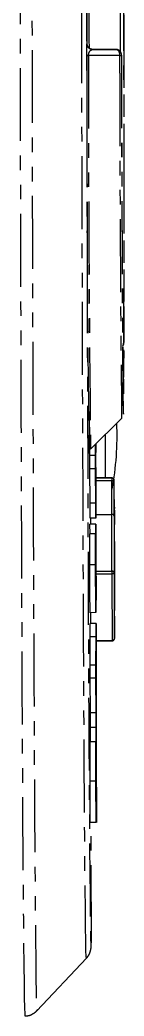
# Model space of a CAD drawing. Header units: millimetres. Extents: x 2301 to 4250, y 838 to 2217.
# Drawn here: x 3533.3 to 3542.4, y 1100.1 to 1186.9 of the extents above; entities that cross this region are included whole.
import ezdxf

# ---------------------------------------------------------------- set-up
doc = ezdxf.new("R2010")
doc.units = ezdxf.units.MM
doc.linetypes.add('PHANTOM', pattern=[12.7, 6.35, -1.27, 1.27, -1.27, 1.27, -1.27])

msp = doc.modelspace()

# ---------------------------------------------------------------- linework, layer by layer
at = {"color": 7, "linetype": 'PHANTOM', "lineweight": 25}
for p, q in [((3539.177, 1184.797), (3539.196, 1184.804)), ((3539.697, 1184.305), (3539.678, 1184.298)), ((3541.694, 1184.307), (3539.697, 1184.305)), ((3541.685, 1184.304), (3541.694, 1184.307)), ((3542.041, 1182.236), (3542.038, 1183.773)), ((3542.194, 1183.808), (3542.185, 1183.804)), ((3542.39, 1161.027), (3542.398, 1158.789)), ((3542.362, 1158.146), (3542.379, 1158.02)), ((3542.387, 1155.782), (3542.379, 1158.02)), ((3539.499, 1149.49), (3542.201, 1152.202)), ((3542.201, 1152.202), (3542.199, 1152.206)), ((3539.416, 1148.944), (3539.437, 1151.415)), ((3539.916, 1148.945), (3539.924, 1149.917)), ((3539.934, 1149.45), (3539.922, 1148.085)), ((3539.939, 1146.459), (3539.934, 1149.45)), ((3539.938, 1149.874), (3539.936, 1149.62)), ((3539.936, 1149.62), (3539.942, 1146.252)), ((3539.946, 1149.938), (3539.947, 1149.228)), ((3539.353, 1149.136), (3539.352, 1149.137)), ((3539.916, 1148.945), (3539.416, 1148.944)), ((3539.418, 1147.799), (3539.416, 1148.944)), ((3539.918, 1147.8), (3539.916, 1148.945)), ((3539.945, 1149.227), (3539.936, 1149.227)), ((3539.947, 1149.228), (3539.945, 1149.227)), ((3539.918, 1147.8), (3539.418, 1147.799)), ((3539.448, 1144.791), (3539.418, 1147.799)), ((3539.948, 1144.792), (3539.918, 1147.8)), ((3539.922, 1148.085), (3539.939, 1146.459)), ((3541.351, 1146.999), (3539.94, 1146.996)), ((3539.94, 1146.993), (3541.35, 1146.995)), ((3541.35, 1146.742), (3539.941, 1146.739)), ((3541.35, 1146.995), (3541.351, 1146.999)), ((3539.95, 1146.595), (3539.941, 1146.595)), ((3539.951, 1146.595), (3539.941, 1146.595)), ((3539.942, 1146.252), (3539.944, 1146.011)), ((3539.95, 1146.595), (3539.951, 1146.595)), ((3539.951, 1146.595), (3539.957, 1143.506)), ((3539.948, 1144.792), (3539.448, 1144.791)), ((3541.561, 1144.621), (3541.553, 1139.105)), ((3541.563, 1144.196), (3541.559, 1141.651)), ((3541.56, 1144.196), (3541.563, 1144.196)), ((3541.561, 1144.621), (3541.563, 1144.338)), ((3541.561, 1144.621), (3541.561, 1144.621)), ((3541.561, 1144.338), (3541.563, 1144.338)), ((3539.955, 1143.506), (3539.455, 1143.505)), ((3539.507, 1142.975), (3539.506, 1143.505)), ((3539.957, 1143.506), (3539.955, 1143.506)), ((3539.956, 1143.815), (3541.352, 1143.817)), ((3541.345, 1138.885), (3541.352, 1143.817)), ((3541.553, 1143.676), (3541.546, 1138.743)), ((3539.443, 1142.974), (3539.445, 1142.975)), ((3539.943, 1142.975), (3539.443, 1142.974)), ((3539.445, 1142.124), (3539.443, 1142.974)), ((3539.945, 1142.976), (3539.445, 1142.975)), ((3539.943, 1142.975), (3539.945, 1142.976)), ((3539.948, 1140.013), (3539.943, 1142.975)), ((3539.429, 1142.121), (3539.435, 1142.123)), ((3539.929, 1142.122), (3539.429, 1142.121)), ((3539.935, 1142.124), (3539.435, 1142.123)), ((3539.929, 1142.122), (3539.935, 1142.124)), ((3539.935, 1142.124), (3539.936, 1141.438)), ((3539.951, 1142.268), (3539.959, 1142.271)), ((3539.959, 1142.271), (3539.96, 1141.691)), ((3539.96, 1141.691), (3539.959, 1141.145)), ((3541.557, 1141.651), (3541.559, 1141.651)), ((3541.559, 1141.651), (3541.573, 1138.893)), ((3539.955, 1140.897), (3539.953, 1140.896)), ((3541.559, 1141.226), (3541.555, 1138.681)), ((3541.556, 1141.226), (3541.559, 1141.226)), ((3541.559, 1141.226), (3541.572, 1138.469)), ((3541.579, 1141.014), (3541.571, 1135.499)), ((3541.577, 1141.439), (3541.573, 1138.893)), ((3541.576, 1141.156), (3541.578, 1141.156)), ((3541.576, 1141.014), (3541.579, 1141.014)), ((3541.577, 1141.439), (3541.578, 1141.156)), ((3541.577, 1141.439), (3541.577, 1141.439)), ((3539.95, 1140.013), (3539.948, 1140.013)), ((3539.932, 1139.446), (3539.432, 1139.445)), ((3539.965, 1138.882), (3541.345, 1138.885)), ((3541.553, 1138.964), (3541.555, 1138.681)), ((3541.57, 1138.893), (3541.573, 1138.893)), ((3541.346, 1138.631), (3539.965, 1138.629)), ((3541.555, 1138.681), (3541.555, 1138.681)), ((3541.572, 1138.469), (3541.569, 1135.923)), ((3541.574, 1133.016), (3541.581, 1137.949)), ((3541.569, 1135.782), (3541.57, 1135.499)), ((3541.57, 1135.499), (3541.571, 1135.499)), ((3539.956, 1135.268), (3539.456, 1135.267)), ((3539.522, 1134.313), (3539.52, 1135.267)), ((3539.471, 1134.312), (3539.472, 1134.313)), ((3539.971, 1134.313), (3539.471, 1134.312)), ((3539.972, 1134.314), (3539.472, 1134.313)), ((3539.971, 1134.313), (3539.972, 1134.314)), ((3539.972, 1134.314), (3539.978, 1130.98)), ((3539.447, 1130.696), (3539.468, 1133.168)), ((3539.968, 1133.169), (3539.468, 1133.168)), ((3539.947, 1130.697), (3539.968, 1133.169)), ((3539.975, 1132.847), (3541.374, 1132.85)), ((3539.975, 1132.813), (3541.374, 1132.816)), ((3539.965, 1131.202), (3539.953, 1129.837)), ((3539.97, 1128.212), (3539.965, 1131.202)), ((3539.97, 1131.627), (3539.967, 1131.373)), ((3539.967, 1131.373), (3539.973, 1128.005)), ((3539.947, 1130.697), (3539.447, 1130.696)), ((3539.449, 1129.552), (3539.447, 1130.696)), ((3539.949, 1129.553), (3539.947, 1130.697)), ((3539.977, 1130.98), (3539.968, 1130.98)), ((3539.978, 1130.98), (3539.977, 1130.98)), ((3539.949, 1129.553), (3539.449, 1129.552)), ((3539.48, 1126.544), (3539.449, 1129.552)), ((3539.98, 1126.544), (3539.949, 1129.553)), ((3539.953, 1129.837), (3539.97, 1128.212)), ((3539.983, 1128.348), (3539.972, 1128.348)), ((3539.981, 1128.347), (3539.972, 1128.347)), ((3539.973, 1128.005), (3539.976, 1127.763)), ((3539.981, 1128.347), (3539.983, 1128.348)), ((3539.983, 1128.348), (3539.992, 1123.265)), ((3539.98, 1126.544), (3539.48, 1126.544)), ((3539.987, 1125.268), (3539.487, 1125.267)), ((3539.967, 1124.014), (3539.467, 1124.013)), ((3539.982, 1123.218), (3539.985, 1123.85)), ((3539.992, 1123.265), (3539.988, 1122.289)), ((3539.98, 1121.808), (3539.98, 1121.808)), ((3539.988, 1122.289), (3539.985, 1121.677)), ((3539.471, 1116.989), (3539.465, 1120.602)), ((3539.965, 1120.602), (3539.465, 1120.602)), ((3539.971, 1116.99), (3539.965, 1120.602)), ((3539.983, 1119.215), (3539.982, 1120.032)), ((3539.984, 1120.007), (3539.985, 1119.216)), ((3539.996, 1120.068), (3539.997, 1120.068)), ((3539.997, 1120.068), (3540.002, 1117.003)), ((3539.97, 1119.21), (3539.983, 1119.215)), ((3539.985, 1119.216), (3539.993, 1119.219)), ((3539.993, 1119.219), (3539.985, 1119.219)), ((3539.995, 1117.847), (3539.976, 1117.839)), ((3539.971, 1116.99), (3539.471, 1116.989)), ((3539.569, 1106.927), (3539.552, 1116.99)), ((3539.973, 1116.991), (3539.971, 1116.99)), ((3540.002, 1117.003), (3540.001, 1117.002)), ((3534.811, 1100.61), (3539.127, 1105.174))]:
    msp.add_line(p, q, dxfattribs=at)
at = {"color": 7, "linetype": 'PHANTOM', "lineweight": 25, "flags": 128}
for points in [[(3533.801, 1100.142), (3533.801, 1100.142), (3533.784, 1100.323), (3533.765, 1100.858), (3533.746, 1101.747), (3533.727, 1102.984), (3533.708, 1104.565), (3533.688, 1106.484), (3533.668, 1108.732), (3533.648, 1111.301), (3533.629, 1114.179), (3533.609, 1117.356), (3533.589, 1120.817), (3533.57, 1124.55), (3533.551, 1128.538), (3533.532, 1132.765), (3533.514, 1137.214), (3533.497, 1141.866), (3533.48, 1146.703), (3533.463, 1151.705), (3533.448, 1156.851), (3533.433, 1162.12), (3533.42, 1167.491), (3533.407, 1172.941), (3533.395, 1178.448), (3533.385, 1183.99), (3533.375, 1189.544), (3533.367, 1195.086), (3533.359, 1200.596), (3533.353, 1206.048), (3533.349, 1211.423), (3533.345, 1216.696), (3533.343, 1221.848), (3533.342, 1226.856), (3533.342, 1231.7), (3533.343, 1236.36), (3533.346, 1240.817), (3533.35, 1245.054), (3533.355, 1249.051), (3533.362, 1252.794), (3533.369, 1256.267), (3533.378, 1259.455), (3533.388, 1262.346), (3533.399, 1264.927), (3533.411, 1267.188), (3533.424, 1269.12), (3533.438, 1270.715), (3533.453, 1271.966), (3533.469, 1272.869), (3533.485, 1273.418), (3533.502, 1273.613), (3533.503, 1273.614)], [(3534.515, 1273.149), (3534.513, 1273.15), (3534.496, 1272.956), (3534.479, 1272.409), (3534.464, 1271.511), (3534.449, 1270.267), (3534.435, 1268.681), (3534.422, 1266.759), (3534.41, 1264.51), (3534.399, 1261.943), (3534.389, 1259.068), (3534.38, 1255.896), (3534.373, 1252.442), (3534.366, 1248.72), (3534.361, 1244.743), (3534.357, 1240.53), (3534.354, 1236.096), (3534.353, 1231.461), (3534.353, 1226.643), (3534.354, 1221.662), (3534.356, 1216.538), (3534.36, 1211.293), (3534.365, 1205.947), (3534.371, 1200.524), (3534.378, 1195.044), (3534.386, 1189.531), (3534.396, 1184.007), (3534.406, 1178.495), (3534.418, 1173.018), (3534.431, 1167.597), (3534.444, 1162.255), (3534.459, 1157.014), (3534.474, 1151.896), (3534.49, 1146.921), (3534.507, 1142.11), (3534.524, 1137.482), (3534.542, 1133.057), (3534.561, 1128.852), (3534.58, 1124.886), (3534.599, 1121.173), (3534.619, 1117.731), (3534.638, 1114.571), (3534.658, 1111.708), (3534.678, 1109.153), (3534.698, 1106.917), (3534.717, 1105.009), (3534.736, 1103.436), (3534.756, 1102.205), (3534.774, 1101.322), (3534.792, 1100.789), (3534.81, 1100.609), (3534.811, 1100.61)], [(3539.127, 1105.174), (3539.127, 1105.173), (3539.11, 1105.334), (3539.092, 1105.844), (3539.074, 1106.702), (3539.056, 1107.904), (3539.037, 1109.445), (3539.018, 1111.319), (3538.999, 1113.516), (3538.98, 1116.028), (3538.96, 1118.844), (3538.941, 1121.953), (3538.922, 1125.339), (3538.904, 1128.99), (3538.886, 1132.889), (3538.868, 1137.02), (3538.851, 1141.365), (3538.834, 1145.905), (3538.818, 1150.62), (3538.802, 1155.492), (3538.788, 1160.498), (3538.774, 1165.617), (3538.761, 1170.828), (3538.749, 1176.108), (3538.739, 1181.433), (3538.729, 1186.782), (3538.72, 1192.132), (3538.713, 1197.459), (3538.706, 1202.741), (3538.701, 1207.955), (3538.697, 1213.078), (3538.695, 1218.089), (3538.693, 1222.966), (3538.693, 1227.688), (3538.694, 1232.236), (3538.696, 1236.588), (3538.7, 1240.728), (3538.705, 1244.636), (3538.711, 1248.297), (3538.718, 1251.694), (3538.726, 1254.814), (3538.736, 1257.641), (3538.746, 1260.166), (3538.758, 1262.376), (3538.77, 1264.262), (3538.783, 1265.816), (3538.798, 1267.031), (3538.813, 1267.903), (3538.829, 1268.427), (3538.845, 1268.601), (3538.846, 1268.601)], [(3539.256, 1267.563), (3539.242, 1267.376), (3539.226, 1266.825), (3539.211, 1265.916), (3539.196, 1264.656), (3539.183, 1263.048), (3539.171, 1261.101), (3539.159, 1258.823), (3539.149, 1256.224), (3539.139, 1253.316), (3539.131, 1250.111), (3539.124, 1246.625), (3539.119, 1242.872), (3539.114, 1238.869), (3539.111, 1234.635), (3539.109, 1230.187), (3539.108, 1225.547), (3539.109, 1220.734), (3539.111, 1215.77), (3539.114, 1210.677), (3539.119, 1205.478), (3539.125, 1200.196), (3539.131, 1194.855), (3539.14, 1189.479), (3539.149, 1184.09), (3539.159, 1178.715), (3539.171, 1173.375), (3539.183, 1168.096), (3539.197, 1162.901), (3539.211, 1157.813), (3539.226, 1152.855), (3539.242, 1148.048), (3539.259, 1143.414), (3539.276, 1138.975), (3539.294, 1134.749), (3539.312, 1130.755), (3539.33, 1127.012), (3539.349, 1123.536), (3539.369, 1120.343), (3539.388, 1117.446), (3539.407, 1114.859), (3539.426, 1112.594), (3539.446, 1110.659), (3539.464, 1109.065), (3539.483, 1107.818), (3539.501, 1106.923), (3539.519, 1106.385), (3539.534, 1106.21)], [(3542.398, 1158.789), (3542.403, 1161.046), (3542.407, 1163.597), (3542.409, 1166.411), (3542.41, 1169.458), (3542.41, 1172.702), (3542.408, 1176.107), (3542.405, 1179.634), (3542.401, 1183.242), (3542.395, 1186.892), (3542.388, 1190.541), (3542.38, 1194.149), (3542.371, 1197.673), (3542.361, 1201.074), (3542.35, 1204.314), (3542.339, 1207.356), (3542.327, 1210.164), (3542.314, 1212.708), (3542.301, 1214.958)], [(3542.301, 1212.717), (3542.313, 1210.633), (3542.324, 1208.284), (3542.335, 1205.694), (3542.346, 1202.894), (3542.356, 1199.914), (3542.365, 1196.788), (3542.374, 1193.551), (3542.381, 1190.239), (3542.387, 1186.889), (3542.393, 1183.538), (3542.397, 1180.225), (3542.399, 1176.985), (3542.401, 1173.856), (3542.401, 1170.872), (3542.4, 1168.067), (3542.398, 1165.472), (3542.395, 1163.117), (3542.39, 1161.027)], [(3539.197, 1184.799), (3539.197, 1184.949), (3539.196, 1185.567), (3539.194, 1186.186), (3539.193, 1186.805), (3539.192, 1187.424), (3539.191, 1188.042), (3539.19, 1188.661), (3539.189, 1189.278)], [(3539.386, 1184.413), (3539.385, 1185.18), (3539.379, 1188.583), (3539.378, 1189.199)], [(3542.102, 1183.986), (3542.097, 1186.888), (3542.092, 1189.526)], [(3539.678, 1184.298), (3540.802, 1184.301), (3541.685, 1184.304)], [(3542.038, 1183.773), (3540.517, 1183.77), (3539.322, 1183.767)], [(3542.185, 1183.804), (3542.193, 1180.187), (3542.202, 1176.645), (3542.212, 1173.218), (3542.223, 1169.947), (3542.234, 1166.867), (3542.246, 1164.015), (3542.259, 1161.422), (3542.272, 1159.117), (3542.285, 1157.128), (3542.298, 1155.476), (3542.311, 1154.18), (3542.324, 1153.256), (3542.336, 1152.713), (3542.348, 1152.557), (3542.359, 1152.791), (3542.369, 1153.412), (3542.378, 1154.413), (3542.387, 1155.782)], [(3542.379, 1158.02), (3542.371, 1156.784), (3542.362, 1155.885), (3542.362, 1155.835)], [(3541.561, 1144.621), (3541.561, 1144.633), (3541.561, 1144.642), (3541.561, 1144.648), (3541.561, 1144.65), (3541.561, 1144.648), (3541.561, 1144.642), (3541.561, 1144.633), (3541.561, 1144.621)], [(3541.577, 1141.439), (3541.577, 1141.451), (3541.577, 1141.46), (3541.577, 1141.466), (3541.577, 1141.468), (3541.577, 1141.466), (3541.577, 1141.46), (3541.577, 1141.451), (3541.577, 1141.439)], [(3541.586, 1138.885), (3541.586, 1138.886), (3541.588, 1138.855), (3541.589, 1138.769)], [(3541.546, 1138.743), (3541.542, 1138.722), (3541.531, 1138.701), (3541.512, 1138.681), (3541.487, 1138.664), (3541.457, 1138.65), (3541.422, 1138.64), (3541.385, 1138.633), (3541.346, 1138.631)], [(3541.555, 1138.681), (3541.555, 1138.668), (3541.555, 1138.659), (3541.555, 1138.653), (3541.555, 1138.652), (3541.555, 1138.653), (3541.555, 1138.659), (3541.555, 1138.668), (3541.555, 1138.681)], [(3541.583, 1138.721), (3541.586, 1138.73), (3541.589, 1138.769)], [(3541.584, 1138.723), (3541.585, 1138.731), (3541.589, 1138.769)], [(3541.57, 1135.499), (3541.57, 1135.486), (3541.57, 1135.477), (3541.57, 1135.472), (3541.571, 1135.47), (3541.571, 1135.472), (3541.571, 1135.477), (3541.571, 1135.486), (3541.571, 1135.499)], [(3539.534, 1106.21), (3539.536, 1106.206), (3539.553, 1106.387), (3539.569, 1106.927)]]:
    msp.add_lwpolyline(points, dxfattribs=at)
at = {"color": 7, "linetype": 'PHANTOM', "lineweight": 25}
for centre, radius, start, end in [((3539.677, 1184.798), 0.5, 180.09864, 270.09834), ((3541.589, 1183.857), 0.457, 349.43053, 77.87658), ((3541.685, 1183.804), 0.5, 0.09864, 90.09834), ((6134.222, 1179.694), 2595.05, 179.910713, 180.674669), ((3539.305, 1183.47), 0.297, 86.61725, 115.90438), ((5909.572, 1178.823), 2370.254, 179.880493, 180.709083), ((3542.055, 1184.052), 0.28, 266.48606, 297.72202), ((5751.645, 1180.885), 2209.454, 179.924204, 180.667867), ((6076.214, 1180.542), 2534.173, 179.961707, 180.640675), ((3542.194, 1158.815), 0.205, 297.93947, 352.6439), ((3541.898, 1158.788), 0.5, 321.98455, 359.84206), ((3537.708, 1155.616), 4.659, 354.03002, 2.69916), ((3475.072, 1154.602), 67.172, 357.95233, 0.58995), ((3453.646, 1152.004), 85.754, 358.08312, 0.52304), ((3517.302, 1150.625), 24.5, 349.14935, 2.69032), ((5490.949, 1153.921), 1950.196, 180.09313, 180.203408), ((5510.064, 1153.971), 1969.308, 180.093574, 180.202875), ((3564.208, 1146.855), 22.858, 179.64804, 180.28338), ((3541.35, 1146.795), 0.2, 0.11705, 90.10991), ((3541.396, 1146.971), 0.234, 258.66718, 311.42285), ((2750.567, 1144.574), 790.786, 359.94516, 0.157059), ((2698.048, 1144.483), 843.505, 359.94516, 0.157059), ((2940.023, 1139.857), 601.568, 359.896412, 0.660921), ((3515.227, 1144.222), 26.336, 359.94466, 0.25233), ((3541.378, 1143.64), 0.179, 11.69361, 98.09412), ((3515.242, 1141.04), 26.336, 359.94466, 0.25233), ((3541.371, 1138.707), 0.179, 11.69361, 98.09412), ((3595.622, 1138.835), 54.276, 179.94747, 180.21494), ((3567.89, 1139.08), 26.336, 179.94466, 180.25233), ((3590.843, 1138.141), 49.263, 179.1351, 180.2239), ((5914.547, 1147.283), 2373.217, 180.208878, 180.348456), ((5892.671, 1147.315), 2351.141, 180.208878, 180.348456), ((3567.905, 1135.898), 26.336, 179.94466, 180.25233), ((3541.389, 1133.035), 0.186, 265.27935, 354.11296), ((3541.374, 1133.016), 0.2, 270.09849, 359.91832), ((3542.4, 1132.845), 1.026, 179.73008, 181.64408), ((3538.069, 1106.925), 1.5, 358.75998, 0.09872)]:
    msp.add_arc(centre, radius, start, end, dxfattribs=at)
for points, knots in [([(3539.175, 1183.738), (3539.175, 1183.82), (3539.174, 1183.986), (3539.174, 1184.288), (3539.175, 1184.57), (3539.176, 1184.762), (3539.177, 1184.785), (3539.177, 1184.797)], [0, 0, 0, 0, 0.125386, 0.251061, 0.500313, 0.750116, 1, 1, 1, 1]), ([(3539.697, 1184.305), (3539.626, 1184.313), (3539.518, 1184.326), (3539.387, 1184.405), (3539.334, 1184.463), (3539.308, 1184.49)], [0, 0, 0, 0, 0.49907, 0.762803, 1, 1, 1, 1]), ([(3539.322, 1183.767), (3539.322, 1183.788), (3539.321, 1183.83), (3539.33, 1183.915), (3539.353, 1184.011), (3539.393, 1184.103), (3539.461, 1184.203), (3539.557, 1184.281), (3539.637, 1184.292), (3539.678, 1184.298)], [0, 0, 0, 0, 0.04691, 0.093633, 0.194711, 0.311017, 0.43912, 0.713502, 1, 1, 1, 1]), ([(3541.905, 1184.261), (3541.874, 1184.273), (3541.806, 1184.301), (3541.733, 1184.305), (3541.694, 1184.307)], [0, 0, 0, 0, 0.455331, 1, 1, 1, 1]), ([(3542.194, 1183.808), (3542.189, 1183.861), (3542.18, 1183.953), (3542.118, 1184.081), (3542.032, 1184.188), (3541.946, 1184.238), (3541.905, 1184.261)], [0, 0, 0, 0, 0.294647, 0.501246, 0.766423, 1, 1, 1, 1]), ([(3539.398, 1159.751), (3539.395, 1159.751), (3539.387, 1159.75), (3539.377, 1159.744), (3539.375, 1159.736), (3539.375, 1159.73)], [0, 0, 0, 0, 0.217261, 0.447737, 1, 1, 1, 1]), ([(3539.945, 1149.227), (3539.945, 1149.344), (3539.945, 1149.578), (3539.944, 1149.858), (3539.943, 1149.93), (3539.943, 1149.936)], [0, 0, 0, 0, 0.479572, 0.956273, 1, 1, 1, 1]), ([(3539.944, 1146.011), (3539.945, 1145.921), (3539.947, 1145.762), (3539.948, 1145.717), (3539.949, 1145.698)], [0, 0, 0, 0, 0.560389, 1, 1, 1, 1]), ([(3539.949, 1145.698), (3539.949, 1145.705), (3539.95, 1145.721), (3539.951, 1146.057), (3539.95, 1146.39), (3539.95, 1146.595)], [0, 0, 0, 0, 0.280881, 0.558857, 1, 1, 1, 1]), ([(3539.455, 1143.505), (3539.455, 1143.694), (3539.454, 1144.076), (3539.451, 1144.483), (3539.449, 1144.674), (3539.448, 1144.791)], [0, 0, 0, 0, 0.277759, 0.558212, 1, 1, 1, 1]), ([(3539.955, 1143.506), (3539.955, 1143.695), (3539.954, 1144.076), (3539.951, 1144.484), (3539.949, 1144.675), (3539.948, 1144.792)], [0, 0, 0, 0, 0.277759, 0.558212, 1, 1, 1, 1]), ([(3539.945, 1142.976), (3539.945, 1142.864), (3539.946, 1142.641), (3539.947, 1142.392), (3539.949, 1142.263), (3539.95, 1142.266), (3539.951, 1142.268)], [0, 0, 0, 0, 0.186749, 0.372334, 0.559123, 1, 1, 1, 1]), ([(3539.432, 1139.445), (3539.431, 1139.951), (3539.43, 1140.854), (3539.429, 1141.734), (3539.429, 1142.121)], [0, 0, 0, 0, 0.559915, 1, 1, 1, 1]), ([(3539.932, 1139.446), (3539.931, 1139.952), (3539.93, 1140.855), (3539.929, 1141.735), (3539.929, 1142.122)], [0, 0, 0, 0, 0.559915, 1, 1, 1, 1]), ([(3539.936, 1141.438), (3539.935, 1141.349), (3539.934, 1141.17), (3539.933, 1140.669), (3539.933, 1139.998), (3539.934, 1139.572), (3539.934, 1139.359)], [0, 0, 0, 0, 0.280768, 0.559632, 0.779361, 1, 1, 1, 1]), ([(3539.953, 1140.896), (3539.953, 1140.893), (3539.952, 1140.886), (3539.95, 1140.824), (3539.949, 1140.457), (3539.95, 1140.162), (3539.95, 1140.013)], [0, 0, 0, 0, 0.281496, 0.561608, 0.779328, 1, 1, 1, 1]), ([(3539.962, 1139.229), (3539.962, 1139.47), (3539.961, 1139.95), (3539.959, 1140.578), (3539.957, 1140.868), (3539.955, 1140.887), (3539.955, 1140.897)], [0, 0, 0, 0, 0.281149, 0.559501, 0.77912, 1, 1, 1, 1]), ([(3539.959, 1141.145), (3539.961, 1140.765), (3539.963, 1140.084), (3539.964, 1139.312), (3539.965, 1138.972)], [0, 0, 0, 0, 0.559112, 1, 1, 1, 1]), ([(3539.456, 1135.267), (3539.453, 1135.31), (3539.449, 1135.397), (3539.442, 1136.294), (3539.435, 1137.793), (3539.433, 1138.894), (3539.432, 1139.445)], [0, 0, 0, 0, 0.280862, 0.560394, 0.779988, 1, 1, 1, 1]), ([(3539.956, 1135.268), (3539.953, 1135.311), (3539.949, 1135.398), (3539.942, 1136.295), (3539.935, 1137.794), (3539.933, 1138.895), (3539.932, 1139.446)], [0, 0, 0, 0, 0.280862, 0.560394, 0.779988, 1, 1, 1, 1]), ([(3539.934, 1139.359), (3539.935, 1139.123), (3539.936, 1138.652), (3539.939, 1137.824), (3539.943, 1137.172), (3539.948, 1136.823), (3539.951, 1136.792), (3539.953, 1136.777)], [0, 0, 0, 0, 0.12501, 0.249986, 0.498689, 0.74914, 1, 1, 1, 1]), ([(3539.953, 1136.777), (3539.954, 1136.791), (3539.957, 1136.82), (3539.961, 1137.102), (3539.963, 1137.693), (3539.963, 1138.521), (3539.963, 1138.993), (3539.962, 1139.229)], [0, 0, 0, 0, 0.250973, 0.501644, 0.750146, 0.874991, 1, 1, 1, 1]), ([(3539.965, 1138.972), (3539.966, 1138.375), (3539.967, 1137.478), (3539.966, 1136.502), (3539.965, 1135.786), (3539.961, 1135.334), (3539.957, 1135.29), (3539.956, 1135.268)], [0, 0, 0, 0, 0.24891, 0.374053, 0.49929, 0.749224, 1, 1, 1, 1]), ([(3539.468, 1133.168), (3539.469, 1133.269), (3539.471, 1133.41), (3539.472, 1133.88), (3539.471, 1134.168), (3539.471, 1134.312)], [0, 0, 0, 0, 0.560642, 0.779888, 1, 1, 1, 1]), ([(3539.968, 1133.169), (3539.969, 1133.27), (3539.971, 1133.411), (3539.972, 1133.881), (3539.971, 1134.169), (3539.971, 1134.313)], [0, 0, 0, 0, 0.560642, 0.779888, 1, 1, 1, 1]), ([(3539.973, 1131.868), (3539.972, 1131.845), (3539.971, 1131.802), (3539.97, 1131.68), (3539.97, 1131.627)], [0, 0, 0, 0, 0.559614, 1, 1, 1, 1]), ([(3539.977, 1130.98), (3539.977, 1131.1), (3539.976, 1131.339), (3539.975, 1131.67), (3539.974, 1131.856), (3539.973, 1131.864), (3539.973, 1131.868)], [0, 0, 0, 0, 0.281196, 0.560708, 0.779652, 1, 1, 1, 1]), ([(3539.976, 1127.763), (3539.976, 1127.674), (3539.978, 1127.514), (3539.98, 1127.469), (3539.98, 1127.45)], [0, 0, 0, 0, 0.560389, 1, 1, 1, 1]), ([(3539.98, 1127.45), (3539.981, 1127.458), (3539.982, 1127.473), (3539.982, 1127.809), (3539.982, 1128.143), (3539.981, 1128.347)], [0, 0, 0, 0, 0.2808814, 0.5588569, 1, 1, 1, 1]), ([(3539.487, 1125.267), (3539.486, 1125.455), (3539.485, 1125.832), (3539.483, 1126.237), (3539.481, 1126.427), (3539.48, 1126.544)], [0, 0, 0, 0, 0.277989, 0.558369, 1, 1, 1, 1]), ([(3539.987, 1125.268), (3539.986, 1125.456), (3539.985, 1125.833), (3539.983, 1126.237), (3539.981, 1126.428), (3539.98, 1126.544)], [0, 0, 0, 0, 0.277989, 0.558369, 1, 1, 1, 1]), ([(3539.485, 1124.013), (3539.486, 1124.148), (3539.487, 1124.354), (3539.487, 1124.819), (3539.487, 1125.118), (3539.487, 1125.267)], [0, 0, 0, 0, 0.484465, 0.741988, 1, 1, 1, 1]), ([(3539.985, 1123.85), (3539.986, 1124.011), (3539.987, 1124.253), (3539.987, 1124.757), (3539.987, 1125.097), (3539.987, 1125.268)], [0, 0, 0, 0, 0.500859, 0.750056, 1, 1, 1, 1]), ([(3539.465, 1120.602), (3539.464, 1121.005), (3539.463, 1121.811), (3539.462, 1122.803), (3539.463, 1123.454), (3539.464, 1123.926), (3539.466, 1123.979), (3539.467, 1124.013)], [0, 0, 0, 0, 0.250739, 0.500635, 0.625825, 0.750925, 1, 1, 1, 1]), ([(3539.965, 1120.602), (3539.964, 1121.007), (3539.963, 1121.811), (3539.962, 1122.8), (3539.963, 1123.452), (3539.964, 1123.793), (3539.965, 1123.978), (3539.966, 1124.001), (3539.967, 1124.014)], [0, 0, 0, 0, 0.2506607, 0.4979437, 0.6250501, 0.7485035, 0.8630456, 1, 1, 1, 1]), ([(3539.967, 1124.014), (3539.968, 1123.984), (3539.97, 1123.927), (3539.974, 1123.452), (3539.977, 1122.716), (3539.979, 1122.129), (3539.98, 1121.808)], [0, 0, 0, 0, 0.2597473, 0.4988551, 0.7262382, 1, 1, 1, 1]), ([(3539.97, 1122.505), (3539.969, 1122.487), (3539.968, 1122.459), (3539.967, 1122.212), (3539.966, 1121.922), (3539.966, 1121.554), (3539.967, 1121.001), (3539.967, 1120.558), (3539.968, 1120.267)], [0, 0, 0, 0, 0.248913, 0.377128, 0.499414, 0.62032, 0.749749, 1, 1, 1, 1]), ([(3539.982, 1120.032), (3539.981, 1120.354), (3539.98, 1120.838), (3539.978, 1121.453), (3539.977, 1121.855), (3539.975, 1122.174), (3539.973, 1122.457), (3539.971, 1122.486), (3539.97, 1122.505)], [0, 0, 0, 0, 0.25081, 0.377495, 0.500739, 0.621995, 0.75072, 1, 1, 1, 1]), ([(3539.98, 1121.808), (3539.98, 1121.969), (3539.98, 1122.283), (3539.981, 1122.793), (3539.982, 1123.047), (3539.982, 1123.218)], [0, 0, 0, 0, 0.254228, 0.496443, 1, 1, 1, 1]), ([(3539.985, 1121.677), (3539.984, 1121.501), (3539.983, 1121.28), (3539.983, 1120.855), (3539.983, 1120.494), (3539.983, 1120.203), (3539.984, 1120.007)], [0, 0, 0, 0, 0.500463, 0.628032, 0.749537, 1, 1, 1, 1]), ([(3539.968, 1120.267), (3539.968, 1120.091), (3539.969, 1119.738), (3539.969, 1119.386), (3539.97, 1119.21)], [0, 0, 0, 0, 0.500066, 1, 1, 1, 1]), ([(3539.993, 1119.219), (3539.994, 1119.211), (3539.995, 1119.203), (3539.996, 1119.357), (3539.996, 1119.452), (3539.996, 1119.684), (3539.996, 1119.914), (3539.996, 1120.068)], [0, 0, 0, 0, 0.500445, 0.5665268, 0.6257658, 0.7503222, 1, 1, 1, 1]), ([(3539.976, 1117.839), (3539.975, 1117.837), (3539.974, 1117.834), (3539.973, 1117.798), (3539.972, 1117.642), (3539.972, 1117.377), (3539.972, 1117.146), (3539.973, 1116.991)], [0, 0, 0, 0, 0.249787, 0.498689, 0.623422, 0.747972, 1, 1, 1, 1]), ([(3540.001, 1117.002), (3540.001, 1117.156), (3540, 1117.387), (3539.999, 1117.655), (3539.997, 1117.884), (3539.996, 1117.864), (3539.995, 1117.847)], [0, 0, 0, 0, 0.2507793, 0.3764347, 0.5002315, 1, 1, 1, 1]), ([(3539.133, 1105.193), (3539.187, 1105.251), (3539.307, 1105.383), (3539.411, 1105.592), (3539.475, 1105.765), (3539.51, 1105.904), (3539.53, 1106.022), (3539.541, 1106.131), (3539.552, 1106.303), (3539.561, 1106.541), (3539.567, 1106.821), (3539.569, 1106.892)], [0, 0, 0, 0, 0.023039, 0.051861, 0.077241, 0.106963, 0.156677, 0.245132, 0.41105, 0.851314, 1, 1, 1, 1]), ([(3533.803, 1100.167), (3533.907, 1100.169), (3534.174, 1100.175), (3534.534, 1100.362), (3534.795, 1100.571), (3534.88, 1100.695), (3534.898, 1100.721)], [0, 0, 0, 0, 0.23887, 0.610468, 0.918696, 1, 1, 1, 1])]:
    msp.add_open_spline(points, degree=3, knots=knots, dxfattribs=at)
msp.add_open_spline([(3539.308, 1184.49), (3539.276, 1184.538), (3539.212, 1184.633), (3539.202, 1184.747), (3539.196, 1184.804)], degree=3, dxfattribs=at)

doc.saveas('drawing.dxf')
